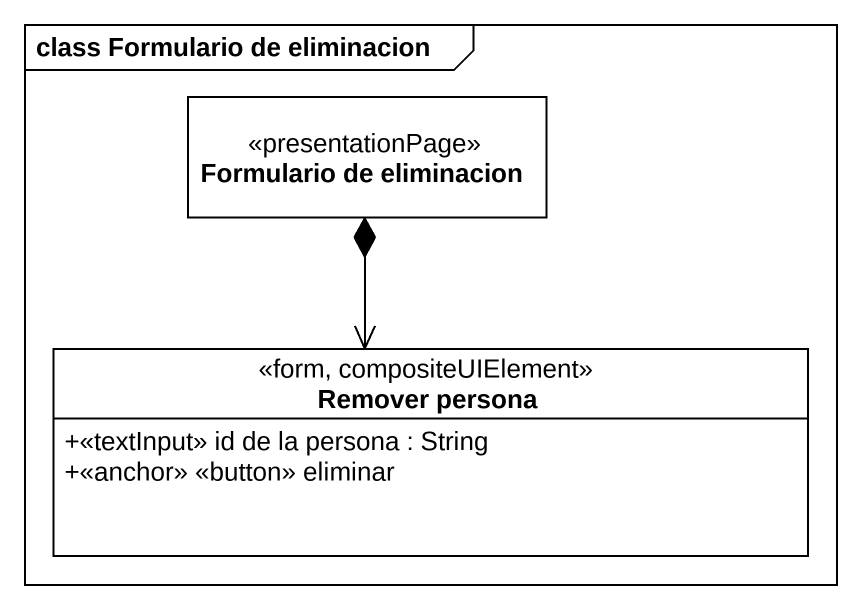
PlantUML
@startuml
mainframe class Formulario de eliminacion
hide circle
hide empty members
skinparam classAttributeIconSize 0
class "Formulario de eliminacion" as Formulario_de_eliminacion <<presentationPage>>
class "Remover persona" as Remover_persona <<form, compositeUIElement>> {
  +<<textInput>> id de la persona : String
  +<<anchor>> <<button>> eliminar
}
Formulario_de_eliminacion *--> Remover_persona
@enduml
